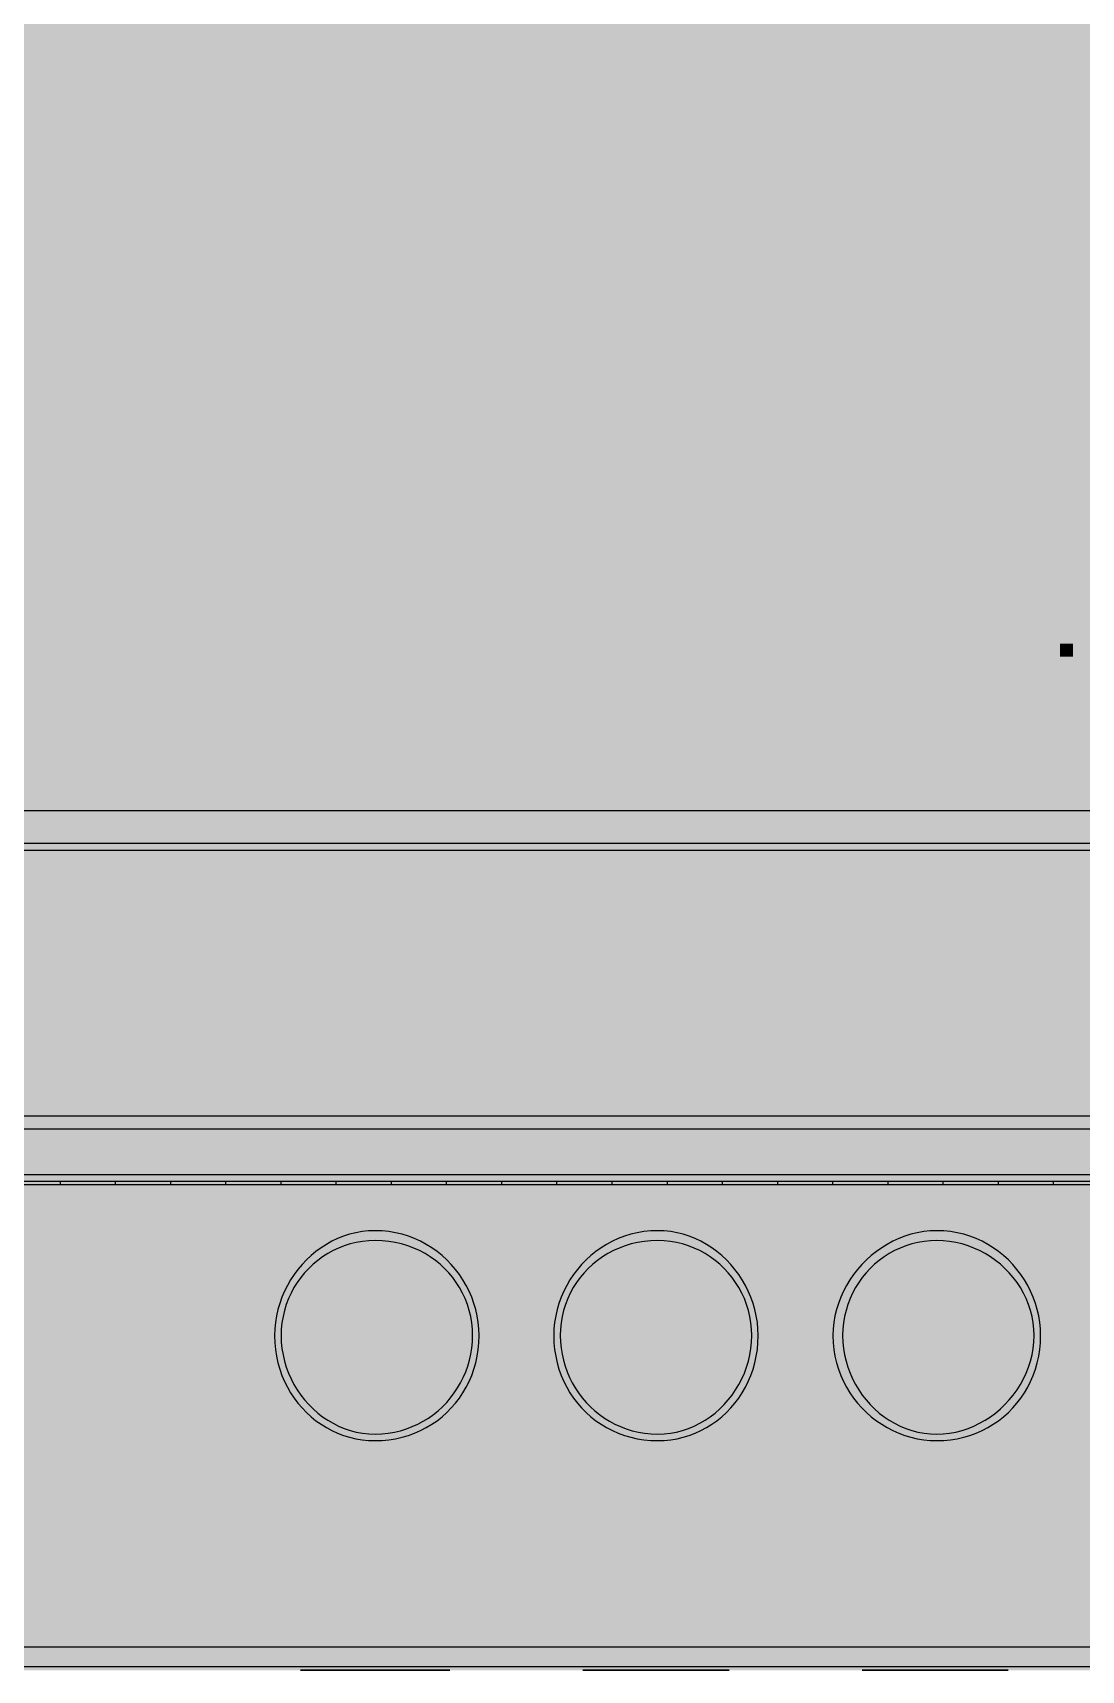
# Model space of a CAD drawing. Header units: millimetres. Extents: x 0 to 966, y -664 to 90.
# Drawn here: x 72 to 100.48, y 0 to 44.48 of the extents above; entities that cross this region are included whole.
import ezdxf

# ---------------------------------------------------------------- set-up
doc = ezdxf.new("R2010")
doc.units = ezdxf.units.MM
for name, color, linetype in [('HDL_BODY', 7, 'Continuous'), ('HDL_COLOUR', 7, 'Continuous'), ('HDL_DETAIL', 7, 'Continuous'), ('HDL_PRINT', 7, 'Continuous')]:
    doc.layers.add(name, color=color, linetype=linetype)

# ---------------------------------------------------------------- blocks, each defined once
blk = doc.blocks.new('M_MHR17U.1_FRONT')
at = {"layer": 'HDL_BODY', "true_color": 0x202126}
blk.add_hatch(color=250, dxfattribs=at).paths.add_polyline_path([(0, 0), (144, 0), (144, 90), (0, 90)])
at = {"layer": 'HDL_BODY', "true_color": 0x2a2a30}
blk.add_hatch(color=250, dxfattribs=at).paths.add_polyline_path([(0.4, 20.52), (143.6, 20.52), (143.6, 68.31), (0.4, 68.31)])
at = {"layer": 'HDL_BODY', "true_color": 0x23242a}
blk.add_hatch(color=250, dxfattribs=at).paths.add_polyline_path([(0.4, 0.5), (143.6, 0.5), (143.6, 19.8), (0.4, 19.8)])
at = {"layer": 'HDL_COLOUR', "true_color": 0x18191d}
for points in [[(81.302, 11.94), (81.124, 11.934), (80.948, 11.915), (80.776, 11.885), (80.607, 11.843), (80.442, 11.789), (80.282, 11.726), (80.126, 11.652), (79.976, 11.568), (79.831, 11.475), (79.693, 11.373), (79.56, 11.263), (79.434, 11.145), (79.315, 11.019), (79.204, 10.886), (79.1, 10.747), (79.004, 10.602), (78.917, 10.451), (78.839, 10.294), (78.77, 10.133), (78.71, 9.967), (78.661, 9.798), (78.622, 9.625), (78.593, 9.449), (78.576, 9.27), (78.57, 9.089), (78.576, 8.898), (78.593, 8.711), (78.622, 8.529), (78.661, 8.35), (78.71, 8.177), (78.77, 8.008), (78.839, 7.845), (78.917, 7.688), (79.004, 7.537), (79.1, 7.392), (79.204, 7.255), (79.315, 7.124), (79.434, 7.001), (79.56, 6.886), (79.693, 6.779), (79.831, 6.681), (79.976, 6.592), (80.126, 6.511), (80.282, 6.441), (80.442, 6.38), (80.607, 6.33), (80.776, 6.29), (80.948, 6.261), (81.124, 6.243), (81.302, 6.237), (81.491, 6.243), (81.676, 6.261), (81.857, 6.29), (82.034, 6.33), (82.206, 6.38), (82.373, 6.441), (82.534, 6.511), (82.69, 6.592), (82.839, 6.681), (82.982, 6.779), (83.118, 6.886), (83.247, 7.001), (83.369, 7.124), (83.483, 7.255), (83.588, 7.392), (83.685, 7.537), (83.774, 7.688), (83.853, 7.845), (83.923, 8.008), (83.983, 8.177), (84.033, 8.35), (84.072, 8.529), (84.1, 8.711), (84.118, 8.898), (84.124, 9.089), (84.118, 9.27), (84.1, 9.449), (84.072, 9.625), (84.033, 9.798), (83.983, 9.967), (83.923, 10.133), (83.853, 10.294), (83.774, 10.451), (83.685, 10.602), (83.588, 10.747), (83.483, 10.886), (83.369, 11.019), (83.247, 11.145), (83.118, 11.263), (82.982, 11.373), (82.839, 11.475), (82.69, 11.568), (82.534, 11.652), (82.373, 11.726), (82.206, 11.789), (82.034, 11.843), (81.857, 11.885), (81.676, 11.915), (81.491, 11.934), (81.302, 11.94)], [(81.302, 11.673), (81.127, 11.667), (80.956, 11.65), (80.787, 11.621), (80.623, 11.581), (80.463, 11.531), (80.308, 11.47), (80.157, 11.4), (80.013, 11.32), (79.873, 11.232), (79.741, 11.134), (79.614, 11.029), (79.495, 10.916), (79.383, 10.795), (79.279, 10.668), (79.183, 10.533), (79.095, 10.393), (79.016, 10.246), (78.947, 10.094), (78.887, 9.937), (78.837, 9.776), (78.798, 9.61), (78.769, 9.439), (78.752, 9.266), (78.746, 9.089), (78.752, 8.912), (78.769, 8.737), (78.798, 8.565), (78.837, 8.396), (78.887, 8.231), (78.947, 8.07), (79.016, 7.914), (79.095, 7.762), (79.183, 7.617), (79.279, 7.477), (79.383, 7.344), (79.495, 7.218), (79.614, 7.099), (79.741, 6.988), (79.873, 6.886), (80.013, 6.792), (80.157, 6.708), (80.308, 6.633), (80.463, 6.569), (80.623, 6.515), (80.787, 6.472), (80.956, 6.441), (81.127, 6.422), (81.302, 6.416), (81.481, 6.422), (81.655, 6.439), (81.826, 6.468), (81.992, 6.507), (82.153, 6.557), (82.31, 6.617), (82.462, 6.686), (82.608, 6.764), (82.748, 6.851), (82.882, 6.946), (83.009, 7.049), (83.13, 7.16), (83.244, 7.277), (83.35, 7.402), (83.449, 7.532), (83.539, 7.668), (83.622, 7.81), (83.696, 7.957), (83.761, 8.108), (83.817, 8.264), (83.863, 8.423), (83.9, 8.585), (83.926, 8.751), (83.943, 8.919), (83.948, 9.089), (83.942, 9.266), (83.925, 9.439), (83.896, 9.61), (83.856, 9.776), (83.806, 9.937), (83.746, 10.094), (83.675, 10.246), (83.595, 10.393), (83.506, 10.533), (83.409, 10.668), (83.302, 10.795), (83.188, 10.916), (83.065, 11.029), (82.936, 11.134), (82.799, 11.232), (82.655, 11.32), (82.505, 11.4), (82.348, 11.47), (82.186, 11.531), (82.019, 11.581), (81.847, 11.621), (81.669, 11.65), (81.488, 11.667), (81.302, 11.673)], [(88.975, 11.94), (88.786, 11.934), (88.601, 11.915), (88.42, 11.885), (88.244, 11.843), (88.072, 11.789), (87.905, 11.726), (87.744, 11.652), (87.589, 11.568), (87.439, 11.475), (87.296, 11.373), (87.16, 11.263), (87.031, 11.145), (86.909, 11.019), (86.795, 10.886), (86.69, 10.747), (86.592, 10.602), (86.504, 10.451), (86.424, 10.294), (86.355, 10.133), (86.294, 9.967), (86.245, 9.798), (86.205, 9.625), (86.177, 9.449), (86.159, 9.27), (86.153, 9.089), (86.159, 8.898), (86.177, 8.711), (86.205, 8.529), (86.245, 8.35), (86.294, 8.177), (86.355, 8.008), (86.424, 7.845), (86.504, 7.688), (86.592, 7.537), (86.69, 7.392), (86.795, 7.255), (86.909, 7.124), (87.031, 7.001), (87.16, 6.886), (87.296, 6.779), (87.439, 6.681), (87.589, 6.592), (87.744, 6.511), (87.905, 6.441), (88.072, 6.38), (88.244, 6.33), (88.42, 6.29), (88.601, 6.261), (88.786, 6.243), (88.975, 6.237), (89.153, 6.243), (89.329, 6.261), (89.501, 6.29), (89.67, 6.33), (89.835, 6.38), (89.995, 6.441), (90.151, 6.511), (90.301, 6.592), (90.446, 6.681), (90.584, 6.779), (90.717, 6.886), (90.843, 7.001), (90.962, 7.124), (91.073, 7.255), (91.177, 7.392), (91.273, 7.537), (91.36, 7.688), (91.438, 7.845), (91.507, 8.008), (91.567, 8.177), (91.616, 8.35), (91.655, 8.529), (91.684, 8.711), (91.701, 8.898), (91.707, 9.089), (91.701, 9.27), (91.684, 9.449), (91.655, 9.625), (91.616, 9.798), (91.567, 9.967), (91.507, 10.133), (91.438, 10.294), (91.36, 10.451), (91.273, 10.602), (91.177, 10.747), (91.073, 10.886), (90.962, 11.019), (90.843, 11.145), (90.717, 11.263), (90.584, 11.373), (90.446, 11.475), (90.301, 11.568), (90.151, 11.652), (89.995, 11.726), (89.835, 11.789), (89.67, 11.843), (89.501, 11.885), (89.329, 11.915), (89.153, 11.934), (88.975, 11.94)], [(88.975, 11.673), (88.789, 11.667), (88.608, 11.65), (88.43, 11.621), (88.258, 11.581), (88.091, 11.531), (87.929, 11.47), (87.772, 11.4), (87.622, 11.32), (87.478, 11.232), (87.341, 11.134), (87.212, 11.029), (87.089, 10.916), (86.975, 10.795), (86.868, 10.668), (86.771, 10.533), (86.682, 10.393), (86.602, 10.246), (86.531, 10.094), (86.471, 9.937), (86.421, 9.776), (86.381, 9.61), (86.352, 9.439), (86.335, 9.266), (86.329, 9.089), (86.334, 8.919), (86.351, 8.751), (86.377, 8.585), (86.414, 8.423), (86.46, 8.264), (86.516, 8.108), (86.581, 7.957), (86.655, 7.81), (86.737, 7.668), (86.828, 7.532), (86.927, 7.402), (87.033, 7.277), (87.147, 7.16), (87.268, 7.049), (87.395, 6.946), (87.529, 6.851), (87.669, 6.764), (87.815, 6.686), (87.967, 6.617), (88.124, 6.557), (88.285, 6.507), (88.451, 6.468), (88.622, 6.439), (88.796, 6.422), (88.975, 6.416), (89.15, 6.422), (89.321, 6.441), (89.49, 6.472), (89.654, 6.515), (89.814, 6.569), (89.969, 6.633), (90.12, 6.708), (90.264, 6.792), (90.404, 6.886), (90.536, 6.988), (90.663, 7.099), (90.782, 7.218), (90.894, 7.344), (90.998, 7.477), (91.094, 7.617), (91.182, 7.762), (91.261, 7.914), (91.33, 8.07), (91.39, 8.231), (91.44, 8.396), (91.479, 8.565), (91.508, 8.737), (91.525, 8.912), (91.531, 9.089), (91.525, 9.266), (91.508, 9.439), (91.479, 9.61), (91.44, 9.776), (91.39, 9.937), (91.33, 10.094), (91.261, 10.246), (91.182, 10.393), (91.094, 10.533), (90.998, 10.668), (90.894, 10.795), (90.782, 10.916), (90.663, 11.029), (90.536, 11.134), (90.404, 11.232), (90.264, 11.32), (90.12, 11.4), (89.969, 11.47), (89.814, 11.531), (89.654, 11.581), (89.49, 11.621), (89.321, 11.65), (89.15, 11.667), (88.975, 11.673)], [(96.558, 11.94), (96.379, 11.934), (96.202, 11.915), (96.028, 11.885), (95.856, 11.843), (95.688, 11.789), (95.525, 11.726), (95.365, 11.652), (95.21, 11.568), (95.061, 11.475), (94.917, 11.373), (94.779, 11.263), (94.648, 11.145), (94.523, 11.019), (94.407, 10.886), (94.298, 10.747), (94.197, 10.602), (94.105, 10.451), (94.022, 10.294), (93.949, 10.133), (93.886, 9.967), (93.833, 9.798), (93.792, 9.625), (93.761, 9.449), (93.743, 9.27), (93.736, 9.089), (93.743, 8.898), (93.761, 8.711), (93.792, 8.529), (93.833, 8.35), (93.886, 8.177), (93.949, 8.008), (94.022, 7.845), (94.105, 7.688), (94.197, 7.537), (94.298, 7.392), (94.407, 7.255), (94.523, 7.124), (94.648, 7.001), (94.779, 6.886), (94.917, 6.779), (95.061, 6.681), (95.21, 6.592), (95.365, 6.511), (95.525, 6.441), (95.688, 6.38), (95.856, 6.33), (96.028, 6.29), (96.202, 6.261), (96.379, 6.243), (96.558, 6.237), (96.746, 6.243), (96.931, 6.261), (97.112, 6.29), (97.289, 6.33), (97.46, 6.38), (97.627, 6.441), (97.788, 6.511), (97.944, 6.592), (98.093, 6.681), (98.236, 6.779), (98.372, 6.886), (98.502, 7.001), (98.623, 7.124), (98.737, 7.255), (98.843, 7.392), (98.94, 7.537), (99.029, 7.688), (99.108, 7.845), (99.178, 8.008), (99.238, 8.177), (99.288, 8.35), (99.327, 8.529), (99.356, 8.711), (99.373, 8.898), (99.379, 9.089), (99.373, 9.27), (99.356, 9.449), (99.327, 9.625), (99.288, 9.798), (99.238, 9.967), (99.178, 10.133), (99.108, 10.294), (99.029, 10.451), (98.94, 10.602), (98.843, 10.747), (98.737, 10.886), (98.623, 11.019), (98.502, 11.145), (98.372, 11.263), (98.236, 11.373), (98.093, 11.475), (97.944, 11.568), (97.788, 11.652), (97.627, 11.726), (97.46, 11.789), (97.289, 11.843), (97.112, 11.885), (96.931, 11.915), (96.746, 11.934), (96.558, 11.94)], [(96.558, 11.673), (96.383, 11.667), (96.211, 11.65), (96.043, 11.621), (95.879, 11.581), (95.719, 11.531), (95.563, 11.47), (95.413, 11.4), (95.268, 11.32), (95.129, 11.232), (94.996, 11.134), (94.87, 11.029), (94.751, 10.916), (94.639, 10.795), (94.534, 10.668), (94.438, 10.533), (94.351, 10.393), (94.272, 10.246), (94.202, 10.094), (94.143, 9.937), (94.093, 9.776), (94.053, 9.61), (94.025, 9.439), (94.007, 9.266), (94.001, 9.089), (94.007, 8.912), (94.025, 8.737), (94.053, 8.565), (94.093, 8.396), (94.143, 8.231), (94.202, 8.07), (94.272, 7.914), (94.351, 7.762), (94.438, 7.617), (94.534, 7.477), (94.639, 7.344), (94.751, 7.218), (94.87, 7.099), (94.996, 6.988), (95.129, 6.886), (95.268, 6.792), (95.413, 6.708), (95.563, 6.633), (95.719, 6.569), (95.879, 6.515), (96.043, 6.472), (96.211, 6.441), (96.383, 6.422), (96.558, 6.416), (96.733, 6.422), (96.906, 6.441), (97.077, 6.472), (97.244, 6.515), (97.407, 6.569), (97.566, 6.633), (97.721, 6.708), (97.871, 6.792), (98.015, 6.886), (98.153, 6.988), (98.285, 7.099), (98.41, 7.218), (98.527, 7.344), (98.637, 7.477), (98.738, 7.617), (98.831, 7.762), (98.915, 7.914), (98.989, 8.07), (99.052, 8.231), (99.106, 8.396), (99.148, 8.565), (99.178, 8.737), (99.197, 8.912), (99.204, 9.089), (99.197, 9.266), (99.178, 9.439), (99.148, 9.61), (99.106, 9.776), (99.052, 9.937), (98.989, 10.094), (98.915, 10.246), (98.831, 10.393), (98.738, 10.533), (98.637, 10.668), (98.527, 10.795), (98.41, 10.916), (98.285, 11.029), (98.153, 11.134), (98.015, 11.232), (97.871, 11.32), (97.721, 11.4), (97.566, 11.47), (97.407, 11.531), (97.244, 11.581), (97.077, 11.621), (96.906, 11.65), (96.733, 11.667), (96.558, 11.673)]]:
    blk.add_hatch(color=250, dxfattribs=at).paths.add_polyline_path(points)
at = {"layer": 'HDL_PRINT', "true_color": 0xdee1e9}
for points in [[(85.183, 27.535), (85.183, 29.584), (85.799, 29.584), (86.153, 28.158), (86.505, 29.584), (87.124, 29.584), (87.124, 27.535), (86.683, 27.535), (86.683, 29.139), (86.329, 27.535), (85.888, 27.535), (85.534, 29.139), (85.534, 27.535), (85.183, 27.535)], [(87.299, 27.446), (87.829, 29.584), (88.094, 29.584), (87.564, 27.446), (87.299, 27.446)], [(88.269, 27.535), (88.269, 29.584), (88.885, 29.584), (89.24, 28.158), (89.591, 29.584), (90.21, 29.584), (90.21, 27.535), (89.856, 27.535), (89.856, 29.139), (89.415, 27.535), (89.064, 27.535), (88.621, 29.139), (88.621, 27.535), (88.269, 27.535)], [(90.65, 27.535), (90.65, 29.584), (91.091, 29.584), (91.091, 28.782), (91.885, 28.782), (91.885, 29.584), (92.237, 29.584), (92.237, 27.535), (91.885, 27.535), (91.885, 28.426), (91.091, 28.426), (91.091, 27.535), (90.65, 27.535)], [(95.588, 27.535), (95.236, 27.535), (95.236, 28.96), (95.177, 28.931), (95.118, 28.901), (95.059, 28.871), (95, 28.842), (94.941, 28.812), (94.882, 28.782), (94.824, 28.752), (94.765, 28.723), (94.707, 28.693), (94.707, 29.049), (94.744, 29.053), (94.787, 29.065), (94.834, 29.082), (94.883, 29.105), (94.932, 29.132), (94.979, 29.162), (95.022, 29.195), (95.058, 29.228), (95.091, 29.261), (95.125, 29.296), (95.158, 29.333), (95.191, 29.373), (95.225, 29.417), (95.258, 29.466), (95.29, 29.521), (95.323, 29.584), (95.588, 29.584), (95.588, 27.535)], [(96.207, 29.139), (96.207, 29.494), (97.528, 29.494), (97.528, 29.228), (97.495, 29.195), (97.458, 29.156), (97.417, 29.112), (97.373, 29.064), (97.329, 29.012), (97.286, 28.957), (97.246, 28.9), (97.209, 28.841), (97.177, 28.782), (97.15, 28.726), (97.123, 28.666), (97.097, 28.602), (97.07, 28.537), (97.043, 28.47), (97.017, 28.404), (96.99, 28.338), (96.964, 28.275), (96.938, 28.214), (96.912, 28.158), (96.909, 28.072), (96.901, 27.992), (96.889, 27.917), (96.875, 27.847), (96.86, 27.78), (96.846, 27.716), (96.834, 27.654), (96.826, 27.594), (96.823, 27.535), (96.469, 27.535), (96.471, 27.608), (96.477, 27.681), (96.487, 27.755), (96.5, 27.831), (96.516, 27.908), (96.534, 27.987), (96.554, 28.068), (96.576, 28.152), (96.599, 28.24), (96.623, 28.331), (96.647, 28.426), (96.673, 28.499), (96.703, 28.571), (96.736, 28.643), (96.773, 28.713), (96.813, 28.782), (96.855, 28.849), (96.899, 28.913), (96.945, 28.975), (96.992, 29.033), (97.04, 29.088), (97.088, 29.139), (96.207, 29.139)], [(97.882, 29.584), (98.233, 29.584), (98.233, 28.426), (98.233, 28.355), (98.233, 28.293), (98.233, 28.239), (98.233, 28.191), (98.233, 28.148), (98.233, 28.108), (98.233, 28.069), (98.267, 28.064), (98.292, 28.05), (98.313, 28.027), (98.332, 27.999), (98.352, 27.965), (98.377, 27.929), (98.409, 27.891), (98.447, 27.886), (98.485, 27.873), (98.524, 27.856), (98.561, 27.837), (98.599, 27.82), (98.637, 27.807), (98.674, 27.802), (98.712, 27.807), (98.75, 27.82), (98.787, 27.837), (98.825, 27.856), (98.863, 27.873), (98.901, 27.886), (98.939, 27.891), (98.976, 27.929), (99.002, 27.957), (99.017, 27.98), (99.025, 28.003), (99.028, 28.031), (99.028, 28.069), (99.028, 28.108), (99.028, 28.148), (99.028, 28.191), (99.028, 28.239), (99.028, 28.293), (99.028, 28.355), (99.028, 28.426), (99.028, 29.584), (99.468, 29.584), (99.468, 28.515), (99.468, 28.429), (99.468, 28.35), (99.468, 28.277), (99.468, 28.211), (99.468, 28.152), (99.468, 28.099), (99.468, 28.053), (99.468, 28.013), (99.468, 27.98), (99.435, 27.942), (99.41, 27.904), (99.389, 27.866), (99.37, 27.827), (99.35, 27.789), (99.325, 27.751), (99.293, 27.713), (99.259, 27.68), (99.232, 27.654), (99.206, 27.633), (99.178, 27.614), (99.142, 27.593), (99.093, 27.568), (99.028, 27.535), (98.989, 27.53), (98.949, 27.517), (98.906, 27.5), (98.859, 27.481), (98.805, 27.463), (98.744, 27.45), (98.674, 27.446), (98.608, 27.449), (98.544, 27.459), (98.481, 27.474), (98.421, 27.49), (98.366, 27.506), (98.315, 27.521), (98.271, 27.531), (98.233, 27.535), (98.195, 27.568), (98.157, 27.593), (98.12, 27.614), (98.082, 27.633), (98.044, 27.654), (98.007, 27.68), (97.969, 27.713), (97.964, 27.751), (97.951, 27.789), (97.935, 27.827), (97.916, 27.866), (97.899, 27.904), (97.887, 27.942), (97.882, 27.98), (97.882, 28.013), (97.882, 28.053), (97.882, 28.099), (97.882, 28.152), (97.882, 28.211), (97.882, 28.277), (97.882, 28.35), (97.882, 28.429), (97.882, 28.515), (97.882, 29.584)], [(99.909, 27.891), (100.262, 27.891), (100.262, 27.535), (99.909, 27.535), (99.909, 27.891)]]:
    blk.add_hatch(color=254, dxfattribs=at).paths.add_polyline_path(points)
h = blk.add_hatch(color=254, dxfattribs=at)
h.paths.add_polyline_path([(92.677, 27.535), (92.677, 29.584), (93.561, 29.584), (93.627, 29.584), (93.691, 29.582), (93.754, 29.579), (93.813, 29.573), (93.869, 29.562), (93.92, 29.546), (93.964, 29.523), (94.001, 29.494), (94.039, 29.489), (94.076, 29.474), (94.114, 29.452), (94.152, 29.424), (94.19, 29.391), (94.228, 29.355), (94.266, 29.317), (94.271, 29.278), (94.283, 29.238), (94.3, 29.195), (94.319, 29.147), (94.335, 29.093), (94.348, 29.032), (94.353, 28.96), (94.349, 28.923), (94.338, 28.88), (94.321, 28.832), (94.298, 28.782), (94.272, 28.732), (94.242, 28.685), (94.21, 28.641), (94.177, 28.604), (94.143, 28.571), (94.109, 28.539), (94.073, 28.508), (94.034, 28.481), (93.991, 28.459), (93.942, 28.441), (93.888, 28.43), (93.826, 28.426), (93.863, 28.392), (93.898, 28.367), (93.931, 28.346), (93.959, 28.327), (93.982, 28.306), (93.996, 28.281), (94.001, 28.248), (94.034, 28.214), (94.067, 28.179), (94.1, 28.143), (94.133, 28.103), (94.166, 28.059), (94.199, 28.009), (94.233, 27.954), (94.266, 27.891), (94.531, 27.535), (94.001, 27.535), (93.736, 27.98), (93.703, 28.043), (93.67, 28.097), (93.637, 28.143), (93.604, 28.181), (93.571, 28.21), (93.538, 28.231), (93.505, 28.243), (93.472, 28.248), (93.462, 28.291), (93.44, 28.317), (93.414, 28.331), (93.392, 28.336), (93.382, 28.337), (93.339, 28.337), (93.309, 28.337), (93.282, 28.337), (93.251, 28.337), (93.207, 28.337), (93.12, 28.337), (93.12, 27.535), (92.677, 27.535)])
h.paths.add_polyline_path([(93.12, 28.693), (93.382, 28.693), (93.458, 28.693), (93.531, 28.693), (93.597, 28.693), (93.653, 28.693), (93.698, 28.693), (93.726, 28.693), (93.736, 28.693), (93.826, 28.782), (93.862, 28.82), (93.886, 28.848), (93.901, 28.871), (93.909, 28.894), (93.912, 28.922), (93.912, 28.96), (93.912, 28.998), (93.909, 29.026), (93.901, 29.049), (93.886, 29.073), (93.862, 29.101), (93.826, 29.139), (93.736, 29.228), (93.698, 29.228), (93.658, 29.228), (93.616, 29.228), (93.569, 29.228), (93.515, 29.228), (93.453, 29.228), (93.382, 29.228), (93.12, 29.228), (93.12, 28.693)])
at = {"layer": 'HDL_DETAIL', "color": 251, "true_color": 0x52555c}
for points in [[(142.5, 23.346), (1.499, 23.346)], [(1.234, 22.277), (142.765, 22.277)], [(142.589, 22.455), (1.411, 22.455)], [(5.467, 15.059), (138.533, 15.059)], [(5.467, 14.703), (138.533, 14.703)], [(138.533, 13.455), (5.467, 13.455)], [(138.533, 13.277), (5.467, 13.277)], [(138.533, 13.188), (5.467, 13.188)], [(72.749, 13.188), (72.749, 13.277)], [(74.249, 13.188), (74.249, 13.277)], [(75.749, 13.188), (75.749, 13.277)], [(77.246, 13.188), (77.246, 13.277)], [(78.746, 13.188), (78.746, 13.277)], [(80.246, 13.188), (80.246, 13.277)], [(81.743, 13.188), (81.743, 13.277)], [(83.243, 13.188), (83.243, 13.277)], [(84.743, 13.188), (84.743, 13.277)], [(86.24, 13.188), (86.24, 13.277)], [(87.74, 13.188), (87.74, 13.277)], [(89.24, 13.188), (89.24, 13.277)], [(90.74, 13.188), (90.74, 13.277)], [(92.237, 13.188), (92.237, 13.277)], [(93.736, 13.188), (93.736, 13.277)], [(95.236, 13.188), (95.236, 13.277)], [(96.733, 13.188), (96.733, 13.277)], [(98.233, 13.188), (98.233, 13.277)], [(99.733, 13.188), (99.733, 13.277)], [(114.9, 0.624), (5.026, 0.624)], [(114.459, 0.089), (4.497, 0.089)], [(83.332, 0), (83.323, 0), (83.297, 0), (83.254, 0), (83.195, 0), (83.122, 0), (83.034, 0), (82.934, 0), (82.822, 0), (82.699, 0), (82.566, 0), (82.423, 0), (82.273, 0), (82.156, 0), (82.038, 0), (81.918, 0), (81.796, 0), (81.674, 0), (81.551, 0), (81.427, 0), (81.303, 0), (81.179, 0), (81.056, 0), (80.932, 0), (80.81, 0), (80.688, 0), (80.568, 0), (80.449, 0), (80.332, 0), (80.182, 0), (80.04, 0), (79.907, 0), (79.784, 0), (79.673, 0), (79.573, 0), (79.486, 0), (79.413, 0), (79.354, 0), (79.311, 0), (79.285, 0), (79.276, 0)], [(79.276, 0), (79.285, 0), (79.311, 0), (79.354, 0), (79.413, 0), (79.486, 0), (79.573, 0), (79.673, 0), (79.784, 0), (79.907, 0), (80.04, 0), (80.182, 0), (80.332, 0), (80.449, 0), (80.568, 0), (80.688, 0), (80.81, 0), (80.932, 0), (81.056, 0), (81.179, 0), (81.303, 0), (81.427, 0), (81.551, 0), (81.674, 0), (81.796, 0), (81.918, 0), (82.038, 0), (82.156, 0), (82.273, 0), (82.423, 0), (82.566, 0), (82.699, 0), (82.822, 0), (82.934, 0), (83.034, 0), (83.122, 0), (83.195, 0), (83.254, 0), (83.297, 0), (83.323, 0), (83.332, 0)], [(90.915, 0), (90.908, 0), (90.886, 0), (90.85, 0), (90.8, 0), (90.737, 0), (90.661, 0), (90.572, 0), (90.47, 0), (90.356, 0), (90.231, 0), (90.093, 0), (89.945, 0), (89.827, 0), (89.705, 0), (89.581, 0), (89.454, 0), (89.325, 0), (89.194, 0), (89.062, 0), (88.93, 0), (88.798, 0), (88.666, 0), (88.536, 0), (88.406, 0), (88.279, 0), (88.155, 0), (88.033, 0), (87.915, 0), (87.767, 0), (87.629, 0), (87.504, 0), (87.39, 0), (87.288, 0), (87.199, 0), (87.123, 0), (87.06, 0), (87.01, 0), (86.974, 0), (86.952, 0), (86.945, 0)], [(86.945, 0), (86.952, 0), (86.974, 0), (87.01, 0), (87.06, 0), (87.123, 0), (87.199, 0), (87.288, 0), (87.39, 0), (87.504, 0), (87.629, 0), (87.767, 0), (87.915, 0), (88.033, 0), (88.155, 0), (88.279, 0), (88.406, 0), (88.536, 0), (88.666, 0), (88.798, 0), (88.93, 0), (89.062, 0), (89.194, 0), (89.325, 0), (89.454, 0), (89.581, 0), (89.705, 0), (89.827, 0), (89.945, 0), (90.093, 0), (90.231, 0), (90.356, 0), (90.47, 0), (90.572, 0), (90.661, 0), (90.737, 0), (90.8, 0), (90.85, 0), (90.886, 0), (90.908, 0), (90.915, 0)], [(98.498, 0), (98.491, 0), (98.469, 0), (98.433, 0), (98.384, 0), (98.32, 0), (98.244, 0), (98.155, 0), (98.053, 0), (97.94, 0), (97.814, 0), (97.677, 0), (97.528, 0), (97.411, 0), (97.289, 0), (97.165, 0), (97.038, 0), (96.909, 0), (96.778, 0), (96.647, 0), (96.515, 0), (96.383, 0), (96.251, 0), (96.12, 0), (95.991, 0), (95.864, 0), (95.74, 0), (95.619, 0), (95.501, 0), (95.352, 0), (95.215, 0), (95.089, 0), (94.975, 0), (94.873, 0), (94.784, 0), (94.708, 0), (94.645, 0), (94.596, 0), (94.56, 0), (94.538, 0), (94.531, 0)], [(94.531, 0), (94.538, 0), (94.56, 0), (94.596, 0), (94.645, 0), (94.708, 0), (94.784, 0), (94.873, 0), (94.975, 0), (95.089, 0), (95.215, 0), (95.352, 0), (95.501, 0), (95.619, 0), (95.74, 0), (95.864, 0), (95.991, 0), (96.12, 0), (96.251, 0), (96.383, 0), (96.515, 0), (96.647, 0), (96.778, 0), (96.909, 0), (97.038, 0), (97.165, 0), (97.289, 0), (97.411, 0), (97.528, 0), (97.677, 0), (97.814, 0), (97.94, 0), (98.053, 0), (98.155, 0), (98.244, 0), (98.32, 0), (98.384, 0), (98.433, 0), (98.469, 0), (98.491, 0), (98.498, 0)]]:
    blk.add_lwpolyline(points, dxfattribs=at)
for points in [[(81.302, 11.94), (81.124, 11.934), (80.948, 11.915), (80.776, 11.885), (80.607, 11.843), (80.442, 11.789), (80.282, 11.726), (80.126, 11.652), (79.976, 11.568), (79.831, 11.475), (79.693, 11.373), (79.56, 11.263), (79.434, 11.145), (79.315, 11.019), (79.204, 10.886), (79.1, 10.747), (79.004, 10.602), (78.917, 10.451), (78.839, 10.294), (78.77, 10.133), (78.71, 9.967), (78.661, 9.798), (78.622, 9.625), (78.593, 9.449), (78.576, 9.27), (78.57, 9.089), (78.576, 8.898), (78.593, 8.711), (78.622, 8.529), (78.661, 8.35), (78.71, 8.177), (78.77, 8.008), (78.839, 7.845), (78.917, 7.688), (79.004, 7.537), (79.1, 7.392), (79.204, 7.255), (79.315, 7.124), (79.434, 7.001), (79.56, 6.886), (79.693, 6.779), (79.831, 6.681), (79.976, 6.592), (80.126, 6.511), (80.282, 6.441), (80.442, 6.38), (80.607, 6.33), (80.776, 6.29), (80.948, 6.261), (81.124, 6.243), (81.302, 6.237), (81.491, 6.243), (81.676, 6.261), (81.857, 6.29), (82.034, 6.33), (82.206, 6.38), (82.373, 6.441), (82.534, 6.511), (82.69, 6.592), (82.839, 6.681), (82.982, 6.779), (83.118, 6.886), (83.247, 7.001), (83.369, 7.124), (83.483, 7.255), (83.588, 7.392), (83.685, 7.537), (83.774, 7.688), (83.853, 7.845), (83.923, 8.008), (83.983, 8.177), (84.033, 8.35), (84.072, 8.529), (84.1, 8.711), (84.118, 8.898), (84.124, 9.089), (84.118, 9.27), (84.1, 9.449), (84.072, 9.625), (84.033, 9.798), (83.983, 9.967), (83.923, 10.133), (83.853, 10.294), (83.774, 10.451), (83.685, 10.602), (83.588, 10.747), (83.483, 10.886), (83.369, 11.019), (83.247, 11.145), (83.118, 11.263), (82.982, 11.373), (82.839, 11.475), (82.69, 11.568), (82.534, 11.652), (82.373, 11.726), (82.206, 11.789), (82.034, 11.843), (81.857, 11.885), (81.676, 11.915), (81.491, 11.934), (81.302, 11.94)], [(81.302, 11.673), (81.127, 11.667), (80.956, 11.65), (80.787, 11.621), (80.623, 11.581), (80.463, 11.531), (80.308, 11.47), (80.157, 11.4), (80.013, 11.32), (79.873, 11.232), (79.741, 11.134), (79.614, 11.029), (79.495, 10.916), (79.383, 10.795), (79.279, 10.668), (79.183, 10.533), (79.095, 10.393), (79.016, 10.246), (78.947, 10.094), (78.887, 9.937), (78.837, 9.776), (78.798, 9.61), (78.769, 9.439), (78.752, 9.266), (78.746, 9.089), (78.752, 8.912), (78.769, 8.737), (78.798, 8.565), (78.837, 8.396), (78.887, 8.231), (78.947, 8.07), (79.016, 7.914), (79.095, 7.762), (79.183, 7.617), (79.279, 7.477), (79.383, 7.344), (79.495, 7.218), (79.614, 7.099), (79.741, 6.988), (79.873, 6.886), (80.013, 6.792), (80.157, 6.708), (80.308, 6.633), (80.463, 6.569), (80.623, 6.515), (80.787, 6.472), (80.956, 6.441), (81.127, 6.422), (81.302, 6.416), (81.481, 6.422), (81.655, 6.439), (81.826, 6.468), (81.992, 6.507), (82.153, 6.557), (82.31, 6.617), (82.462, 6.686), (82.608, 6.764), (82.748, 6.851), (82.882, 6.946), (83.009, 7.049), (83.13, 7.16), (83.244, 7.277), (83.35, 7.402), (83.449, 7.532), (83.539, 7.668), (83.622, 7.81), (83.696, 7.957), (83.761, 8.108), (83.817, 8.264), (83.863, 8.423), (83.9, 8.585), (83.926, 8.751), (83.943, 8.919), (83.948, 9.089), (83.942, 9.266), (83.925, 9.439), (83.896, 9.61), (83.856, 9.776), (83.806, 9.937), (83.746, 10.094), (83.675, 10.246), (83.595, 10.393), (83.506, 10.533), (83.409, 10.668), (83.302, 10.795), (83.188, 10.916), (83.065, 11.029), (82.936, 11.134), (82.799, 11.232), (82.655, 11.32), (82.505, 11.4), (82.348, 11.47), (82.186, 11.531), (82.019, 11.581), (81.847, 11.621), (81.669, 11.65), (81.488, 11.667), (81.302, 11.673)], [(88.975, 11.94), (88.786, 11.934), (88.601, 11.915), (88.42, 11.885), (88.244, 11.843), (88.072, 11.789), (87.905, 11.726), (87.744, 11.652), (87.589, 11.568), (87.439, 11.475), (87.296, 11.373), (87.16, 11.263), (87.031, 11.145), (86.909, 11.019), (86.795, 10.886), (86.69, 10.747), (86.592, 10.602), (86.504, 10.451), (86.424, 10.294), (86.355, 10.133), (86.294, 9.967), (86.245, 9.798), (86.205, 9.625), (86.177, 9.449), (86.159, 9.27), (86.153, 9.089), (86.159, 8.898), (86.177, 8.711), (86.205, 8.529), (86.245, 8.35), (86.294, 8.177), (86.355, 8.008), (86.424, 7.845), (86.504, 7.688), (86.592, 7.537), (86.69, 7.392), (86.795, 7.255), (86.909, 7.124), (87.031, 7.001), (87.16, 6.886), (87.296, 6.779), (87.439, 6.681), (87.589, 6.592), (87.744, 6.511), (87.905, 6.441), (88.072, 6.38), (88.244, 6.33), (88.42, 6.29), (88.601, 6.261), (88.786, 6.243), (88.975, 6.237), (89.153, 6.243), (89.329, 6.261), (89.501, 6.29), (89.67, 6.33), (89.835, 6.38), (89.995, 6.441), (90.151, 6.511), (90.301, 6.592), (90.446, 6.681), (90.584, 6.779), (90.717, 6.886), (90.843, 7.001), (90.962, 7.124), (91.073, 7.255), (91.177, 7.392), (91.273, 7.537), (91.36, 7.688), (91.438, 7.845), (91.507, 8.008), (91.567, 8.177), (91.616, 8.35), (91.655, 8.529), (91.684, 8.711), (91.701, 8.898), (91.707, 9.089), (91.701, 9.27), (91.684, 9.449), (91.655, 9.625), (91.616, 9.798), (91.567, 9.967), (91.507, 10.133), (91.438, 10.294), (91.36, 10.451), (91.273, 10.602), (91.177, 10.747), (91.073, 10.886), (90.962, 11.019), (90.843, 11.145), (90.717, 11.263), (90.584, 11.373), (90.446, 11.475), (90.301, 11.568), (90.151, 11.652), (89.995, 11.726), (89.835, 11.789), (89.67, 11.843), (89.501, 11.885), (89.329, 11.915), (89.153, 11.934), (88.975, 11.94)], [(88.975, 11.673), (88.789, 11.667), (88.608, 11.65), (88.43, 11.621), (88.258, 11.581), (88.091, 11.531), (87.929, 11.47), (87.772, 11.4), (87.622, 11.32), (87.478, 11.232), (87.341, 11.134), (87.212, 11.029), (87.089, 10.916), (86.975, 10.795), (86.868, 10.668), (86.771, 10.533), (86.682, 10.393), (86.602, 10.246), (86.531, 10.094), (86.471, 9.937), (86.421, 9.776), (86.381, 9.61), (86.352, 9.439), (86.335, 9.266), (86.329, 9.089), (86.334, 8.919), (86.351, 8.751), (86.377, 8.585), (86.414, 8.423), (86.46, 8.264), (86.516, 8.108), (86.581, 7.957), (86.655, 7.81), (86.737, 7.668), (86.828, 7.532), (86.927, 7.402), (87.033, 7.277), (87.147, 7.16), (87.268, 7.049), (87.395, 6.946), (87.529, 6.851), (87.669, 6.764), (87.815, 6.686), (87.967, 6.617), (88.124, 6.557), (88.285, 6.507), (88.451, 6.468), (88.622, 6.439), (88.796, 6.422), (88.975, 6.416), (89.15, 6.422), (89.321, 6.441), (89.49, 6.472), (89.654, 6.515), (89.814, 6.569), (89.969, 6.633), (90.12, 6.708), (90.264, 6.792), (90.404, 6.886), (90.536, 6.988), (90.663, 7.099), (90.782, 7.218), (90.894, 7.344), (90.998, 7.477), (91.094, 7.617), (91.182, 7.762), (91.261, 7.914), (91.33, 8.07), (91.39, 8.231), (91.44, 8.396), (91.479, 8.565), (91.508, 8.737), (91.525, 8.912), (91.531, 9.089), (91.525, 9.266), (91.508, 9.439), (91.479, 9.61), (91.44, 9.776), (91.39, 9.937), (91.33, 10.094), (91.261, 10.246), (91.182, 10.393), (91.094, 10.533), (90.998, 10.668), (90.894, 10.795), (90.782, 10.916), (90.663, 11.029), (90.536, 11.134), (90.404, 11.232), (90.264, 11.32), (90.12, 11.4), (89.969, 11.47), (89.814, 11.531), (89.654, 11.581), (89.49, 11.621), (89.321, 11.65), (89.15, 11.667), (88.975, 11.673)], [(96.558, 11.94), (96.379, 11.934), (96.202, 11.915), (96.028, 11.885), (95.856, 11.843), (95.688, 11.789), (95.525, 11.726), (95.365, 11.652), (95.21, 11.568), (95.061, 11.475), (94.917, 11.373), (94.779, 11.263), (94.648, 11.145), (94.523, 11.019), (94.407, 10.886), (94.298, 10.747), (94.197, 10.602), (94.105, 10.451), (94.022, 10.294), (93.949, 10.133), (93.886, 9.967), (93.833, 9.798), (93.792, 9.625), (93.761, 9.449), (93.743, 9.27), (93.736, 9.089), (93.743, 8.898), (93.761, 8.711), (93.792, 8.529), (93.833, 8.35), (93.886, 8.177), (93.949, 8.008), (94.022, 7.845), (94.105, 7.688), (94.197, 7.537), (94.298, 7.392), (94.407, 7.255), (94.523, 7.124), (94.648, 7.001), (94.779, 6.886), (94.917, 6.779), (95.061, 6.681), (95.21, 6.592), (95.365, 6.511), (95.525, 6.441), (95.688, 6.38), (95.856, 6.33), (96.028, 6.29), (96.202, 6.261), (96.379, 6.243), (96.558, 6.237), (96.746, 6.243), (96.931, 6.261), (97.112, 6.29), (97.289, 6.33), (97.46, 6.38), (97.627, 6.441), (97.788, 6.511), (97.944, 6.592), (98.093, 6.681), (98.236, 6.779), (98.372, 6.886), (98.502, 7.001), (98.623, 7.124), (98.737, 7.255), (98.843, 7.392), (98.94, 7.537), (99.029, 7.688), (99.108, 7.845), (99.178, 8.008), (99.238, 8.177), (99.288, 8.35), (99.327, 8.529), (99.356, 8.711), (99.373, 8.898), (99.379, 9.089), (99.373, 9.27), (99.356, 9.449), (99.327, 9.625), (99.288, 9.798), (99.238, 9.967), (99.178, 10.133), (99.108, 10.294), (99.029, 10.451), (98.94, 10.602), (98.843, 10.747), (98.737, 10.886), (98.623, 11.019), (98.502, 11.145), (98.372, 11.263), (98.236, 11.373), (98.093, 11.475), (97.944, 11.568), (97.788, 11.652), (97.627, 11.726), (97.46, 11.789), (97.289, 11.843), (97.112, 11.885), (96.931, 11.915), (96.746, 11.934), (96.558, 11.94)], [(96.558, 11.673), (96.383, 11.667), (96.211, 11.65), (96.043, 11.621), (95.879, 11.581), (95.719, 11.531), (95.563, 11.47), (95.413, 11.4), (95.268, 11.32), (95.129, 11.232), (94.996, 11.134), (94.87, 11.029), (94.751, 10.916), (94.639, 10.795), (94.534, 10.668), (94.438, 10.533), (94.351, 10.393), (94.272, 10.246), (94.202, 10.094), (94.143, 9.937), (94.093, 9.776), (94.053, 9.61), (94.025, 9.439), (94.007, 9.266), (94.001, 9.089), (94.007, 8.912), (94.025, 8.737), (94.053, 8.565), (94.093, 8.396), (94.143, 8.231), (94.202, 8.07), (94.272, 7.914), (94.351, 7.762), (94.438, 7.617), (94.534, 7.477), (94.639, 7.344), (94.751, 7.218), (94.87, 7.099), (94.996, 6.988), (95.129, 6.886), (95.268, 6.792), (95.413, 6.708), (95.563, 6.633), (95.719, 6.569), (95.879, 6.515), (96.043, 6.472), (96.211, 6.441), (96.383, 6.422), (96.558, 6.416), (96.733, 6.422), (96.906, 6.441), (97.077, 6.472), (97.244, 6.515), (97.407, 6.569), (97.566, 6.633), (97.721, 6.708), (97.871, 6.792), (98.015, 6.886), (98.153, 6.988), (98.285, 7.099), (98.41, 7.218), (98.527, 7.344), (98.637, 7.477), (98.738, 7.617), (98.831, 7.762), (98.915, 7.914), (98.989, 8.07), (99.052, 8.231), (99.106, 8.396), (99.148, 8.565), (99.178, 8.737), (99.197, 8.912), (99.204, 9.089), (99.197, 9.266), (99.178, 9.439), (99.148, 9.61), (99.106, 9.776), (99.052, 9.937), (98.989, 10.094), (98.915, 10.246), (98.831, 10.393), (98.738, 10.533), (98.637, 10.668), (98.527, 10.795), (98.41, 10.916), (98.285, 11.029), (98.153, 11.134), (98.015, 11.232), (97.871, 11.32), (97.721, 11.4), (97.566, 11.47), (97.407, 11.531), (97.244, 11.581), (97.077, 11.621), (96.906, 11.65), (96.733, 11.667), (96.558, 11.673)]]:
    blk.add_lwpolyline(points, close=True, dxfattribs=at)

msp = doc.modelspace()

# ---------------------------------------------------------------- block references
msp.add_blockref('M_MHR17U.1_FRONT', (0, 0))

doc.saveas('drawing.dxf')
